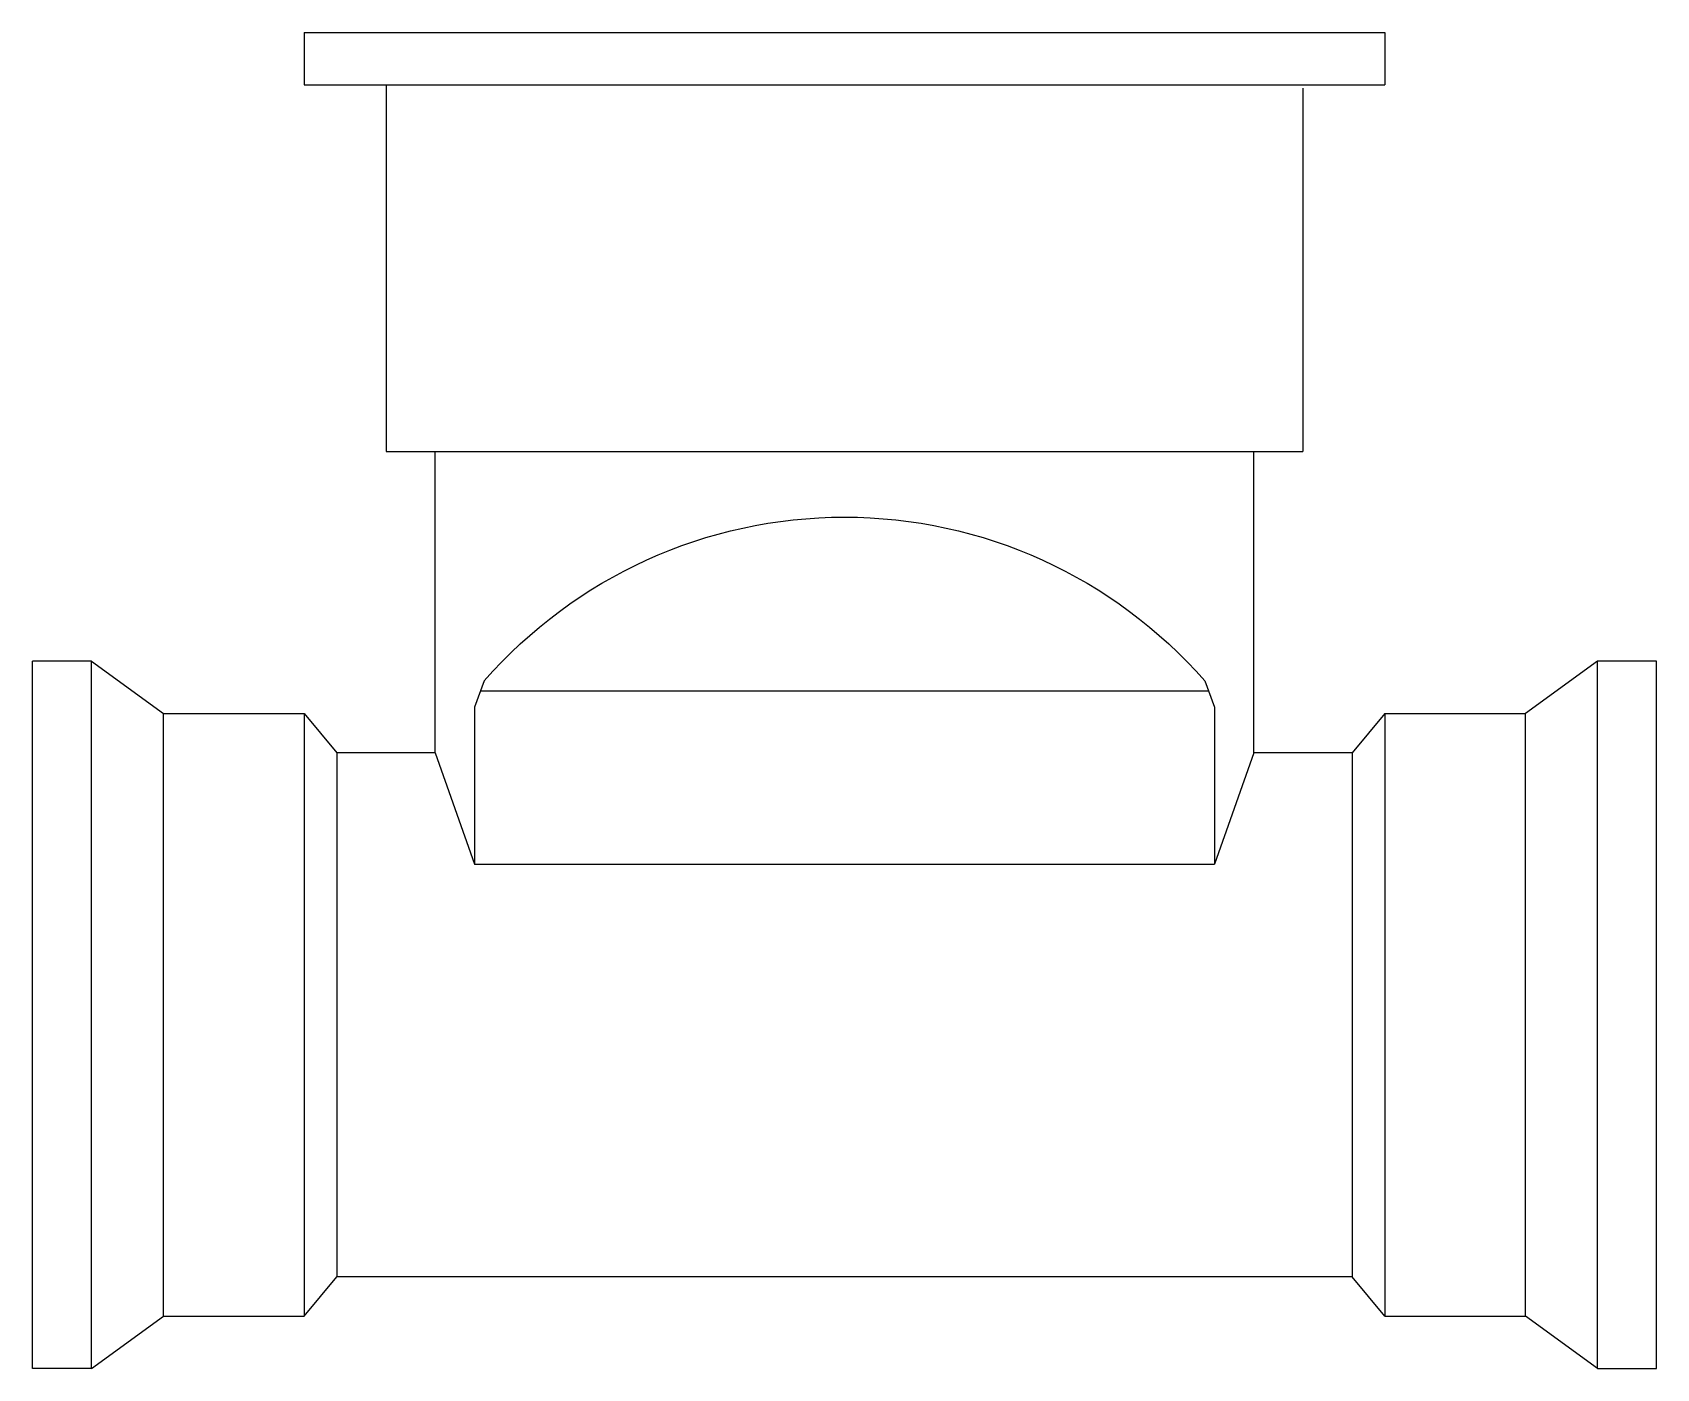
# Model space of a CAD drawing. Header units: metres. Extents: x -0.496 to 0, y -0.108 to 0.3.
import ezdxf

# ---------------------------------------------------------------- set-up
doc = ezdxf.new("R2010")
doc.units = ezdxf.units.M
doc.header["$MEASUREMENT"] = 0

msp = doc.modelspace()

# ---------------------------------------------------------------- linework, layer by layer
for p, q in [((-0.413, 0.3), (-0.083, 0.3)), ((-0.413, 0.3), (-0.413, 0.284)), ((-0.083, 0.3), (-0.083, 0.284)), ((-0.413, 0.284), (-0.083, 0.284)), ((-0.388, 0.284), (-0.388, 0.172)), ((-0.108, 0.283), (-0.108, 0.172)), ((-0.388, 0.172), (-0.108, 0.172)), ((-0.373, 0.08), (-0.373, 0.172)), ((-0.123, 0.08), (-0.123, 0.172)), ((-0.496, -0.108), (-0.496, 0.108)), ((-0.478, 0.108), (-0.496, 0.108)), ((-0.478, -0.108), (-0.478, 0.108)), ((-0.478, 0.108), (-0.456, 0.092)), ((-0.018, 0.108), (-0.04, 0.092)), ((-0.018, -0.108), (-0.018, 0.108)), ((0, 0.108), (-0.018, 0.108)), ((0, -0.108), (0, 0.108)), ((-0.359, 0.099), (-0.137, 0.099)), ((-0.358, 0.099), (-0.137, 0.099)), ((-0.456, -0.092), (-0.456, 0.092)), ((-0.456, 0.092), (-0.413, 0.092)), ((-0.413, 0.092), (-0.413, -0.092)), ((-0.413, 0.092), (-0.403, 0.08)), ((-0.083, 0.092), (-0.093, 0.08)), ((-0.083, 0.092), (-0.083, -0.092)), ((-0.083, 0.092), (-0.04, 0.092)), ((-0.04, -0.092), (-0.04, 0.092)), ((-0.373, 0.08), (-0.403, 0.08)), ((-0.403, 0.08), (-0.403, -0.08)), ((-0.373, 0.08), (-0.361, 0.046)), ((-0.123, 0.08), (-0.135, 0.046)), ((-0.093, 0.08), (-0.123, 0.08)), ((-0.093, 0.08), (-0.093, -0.08)), ((-0.361, 0.046), (-0.135, 0.046)), ((-0.413, -0.092), (-0.403, -0.08)), ((-0.093, -0.08), (-0.403, -0.08)), ((-0.083, -0.092), (-0.093, -0.08)), ((-0.083, -0.08), (-0.083, -0.092)), ((-0.478, -0.108), (-0.456, -0.092)), ((-0.456, -0.092), (-0.413, -0.092)), ((-0.083, -0.092), (-0.04, -0.092)), ((-0.018, -0.108), (-0.04, -0.092)), ((-0.478, -0.108), (-0.496, -0.108)), ((-0.018, -0.108), (0, -0.108))]:
    msp.add_line(p, q)
at = {"flags": 128}
for points in [[(-0.358, 0.102), (-0.361, 0.094), (-0.361, 0.067), (-0.361, 0.046)], [(-0.138, 0.102), (-0.135, 0.094), (-0.135, 0.067), (-0.135, 0.046)]]:
    msp.add_lwpolyline(points, dxfattribs=at)
at = {"extrusion": (0, 0, -1)}
msp.add_arc((0.248, 0.006), 0.146, 41.1121, 138.8879, dxfattribs=at)

doc.saveas('drawing.dxf')
